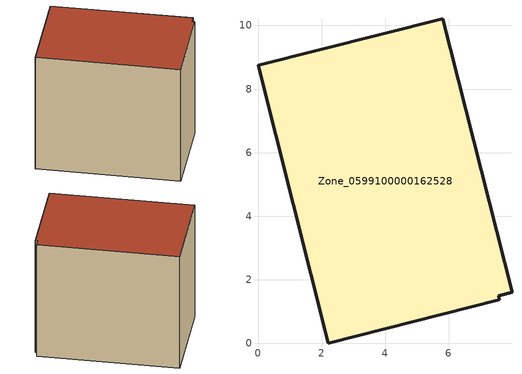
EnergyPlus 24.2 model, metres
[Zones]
Zone_0599100000162528
 floor ground (C_G): 7.99,1.61 7.57,1.5 7.6,1.36 2.21,0 0,8.74 5.82,10.21 z0
 wall outside (C_F): 7.99,1.61 5.82,10.21 0,8.74 2.21,0 7.6,1.36 7.57,1.5 7.99,1.61 z0:8.07
 roof outside (C_R): 7.57,1.5 7.99,1.61 5.82,10.21 0,8.74 2.21,0 7.6,1.36 z8.07
[BUILDING]
Pand.0599100000162528: North Axis=0; Terrain=City; Loads Convergence Tolerance Value=0.04; Temperature Convergence Tolerance Value=0.4; Solar Distribution=FullExterior; Maximum Number of Warmup Days=25; Minimum Number of Warmup Days=1
[Site:Location]
Rotterdam.The.Hague.AP_ZH_NLD Design_Conditions: Latitude=51.96; Longitude=4.45; Time Zone=1; Elevation=-4.5
[SITE:GROUNDTEMPERATURE:BUILDINGSURFACE]
18, 18, 18, 18, 18, 18, 18, 18, 18, 18, 18, 18
[MATERIAL] Thermal Absorptance=0.9; Solar Absorptance=0.7; Visible Absorptance=0.7
Name | Roughness | Thickness | Conductivity | Density | Specific Heat
G.TI.1965-1974 | MediumSmooth | 0.15 | 0.882353 | 540 | 1210
F.TI.1965-1974 | Rough | 0.3 | 0.697674 | 1920 | 840
R.TI.1965-1974 | MediumRough | 0.2 | 0.232558 | 1500 | 1000
[CONSTRUCTION]
C_G: G.TI.1965-1974
C_F: F.TI.1965-1974
C_R: R.TI.1965-1974
[ZONE]
Zone_0599100000162528: Type=1; Multiplier=1; Ceiling Height=Autocalculate; Volume=Autocalculate; Floor Area=autocalculate; Part of Total Floor Area=Yes
[ZONEINFILTRATION:DESIGNFLOWRATE]
Infil_Zone_0599100000162528: Zone or ZoneList or Space or SpaceList=Zone_0599100000162528; Schedule=AlwaysOn; Design Flow Rate Calculation Method=Flow/Area; Flow Rate per Floor Area=0.003; Constant Term Coefficient=1; Temperature Term Coefficient=0; Velocity Term Coefficient=0; Velocity Squared Term Coefficient=0
[HVACTEMPLATE:ZONE:IDEALLOADSAIRSYSTEM]
Zone_0599100000162528: Maximum Heating Supply Air Temperature=50; Minimum Cooling Supply Air Temperature=13; Maximum Heating Supply Air Humidity Ratio=0.0156; Minimum Cooling Supply Air Humidity Ratio=0.0077; Heating Limit=NoLimit; Cooling Limit=NoLimit; Dehumidification Control Type=ConstantSensibleHeatRatio; Cooling Sensible Heat Ratio=0.7; Dehumidification Setpoint=60; Humidification Control Type=None; Humidification Setpoint=30; Outdoor Air Method=None; Outdoor Air Flow Rate per Person=0.00944; Outdoor Air Flow Rate per Zone Floor Area=0; Outdoor Air Flow Rate per Zone=0; Demand Controlled Ventilation Type=None; Outdoor Air Economizer Type=NoEconomizer; Heat Recovery Type=None; Sensible Heat Recovery Effectiveness=0.7; Latent Heat Recovery Effectiveness=0.65
[ZONECONTROL:THERMOSTAT]
ThermostatControl_Zone_0599100000162528: Zone or ZoneList=Zone_0599100000162528; Control Type Schedule=DualSetpointControlType; Control 1=Thermostat_Zone_0599100000162528; Temperature Difference Between Cutout And Setpoint=0
[THERMOSTATSETPOINT:DUALSETPOINT]
Thermostat_Zone_0599100000162528: Heating Setpoint Temperature Schedule=HeatingSetpoint_Zone_0599100000162528; Cooling Setpoint Temperature Schedule=CoolingSetpoint_Zone_0599100000162528
[SCHEDULE:COMPACT]
HeatingSetpoint_Zone_0599100000162528: Through: 12/31, For: AllDays, Until: 24:00, 21
CoolingSetpoint_Zone_0599100000162528: Through: 12/31, For: AllDays, Until: 24:00, 24
DualSetpointControlType: Through: 12/31, For: AllDays, Until: 24:00, 4
AlwaysOn: Through: 12/31, For: AllDays, Until: 24:00, 1
